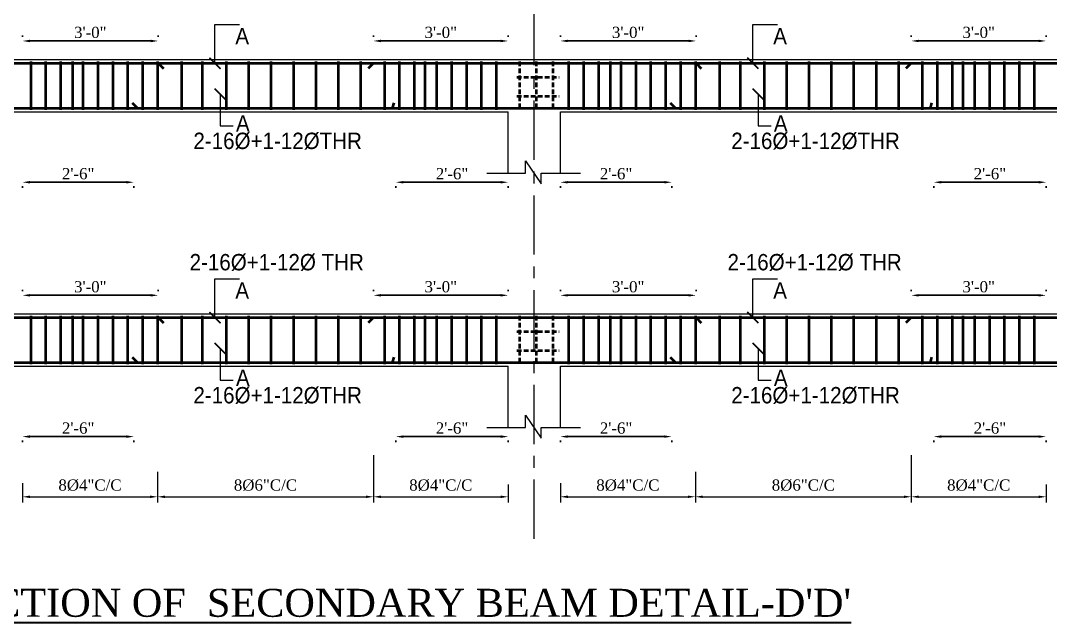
# Model space of a CAD drawing. Extents: x -2338379 to 930990, y -818978 to 106940.
# Drawn here: x 389994 to 390546, y -208390 to -208068 of the extents above; entities that cross this region are included whole.
import ezdxf

# ---------------------------------------------------------------- set-up
doc = ezdxf.new("R2010")
doc.units = 0
doc.header["$MEASUREMENT"] = 0
doc.header["$PDMODE"] = 34
doc.linetypes.add('CENTER', pattern=[50.800000000000004, 31.75, -6.35, 6.35, -6.35])
doc.linetypes.add('DASHED', pattern=[0.75, 0.5, -0.25])
doc.layers.get('0').update_dxf_attribs({"linetype": 'CONTINUOUS', "lineweight": 30})
doc.layers.get('DEFPOINTS').update_dxf_attribs({"linetype": 'CONTINUOUS'})
for name, color, linetype, lineweight in [('BARDIM', 7, 'CONTINUOUS', 15), ('Center', 11, 'CENTER', 15), ('Dimension', 35, 'CONTINUOUS', 9), ('rcc elevation', 253, 'CONTINUOUS', 18), ('rebar', 3, 'CONTINUOUS', 40), ('TEXT', 7, 'CONTINUOUS', 30)]:
    doc.layers.add(name, color=color, linetype=linetype, lineweight=lineweight)
doc.styles.add('ARIAL', font='arial.ttf', dxfattribs={"width": 0.9})
doc.styles.get("Standard").update_dxf_attribs({"font": 'times.ttf', "height": 6})
doc.styles.add('style1', font='arial.ttf')
doc.dimstyles.new('DIM1', dxfattribs={"dimscale": 0, "dimtxt": 7, "dimasz": 3, "dimexe": 3, "dimexo": 15, "dimgap": 2, "dimtad": 1, "dimdec": 0, "dimzin": 0, "dimdsep": 46, "dimlunit": 4, "dimtxsty": 'style1', "dimblk1": 'ARCHTICK', "dimblk2": 'ARCHTICK', "dimsah": 1, "dimcen": 0, "dimclrd": 6, "dimclre": 6, "dimclrt": 256, "dimadec": 0, "dimazin": 0, "dimtfac": 0.3333333333333333, "dimtdec": 0, "dimtofl": 0, "dimtmove": 2, "dimatfit": 3, "dimldrblk": 'ARCHTICK', "dimfxl": 1, "dimtolj": 1, "dimtzin": 0, "dimlwd": 13, "dimlwe": 13, "dimarcsym": 0})
doc.dimstyles.new('Standard$0', dxfattribs={"dimtxt": 6, "dimasz": 4, "dimexe": 3, "dimexo": 6, "dimgap": 3, "dimtad": 1, "dimdec": 1, "dimzin": 0, "dimdsep": 46, "dimlunit": 4, "dimtxsty": 'Standard', "dimcen": 0.09, "dimclrd": 6, "dimclre": 6, "dimclrt": 7, "dimadec": 0, "dimazin": 0, "dimtfac": 1, "dimtdec": 1, "dimtix": 1, "dimtofl": 0, "dimtmove": 1, "dimatfit": 3, "dimfxl": 1, "dimtolj": 1, "dimtzin": 0, "dimlwd": 18, "dimlwe": 18, "dimarcsym": 0})

# ---------------------------------------------------------------- blocks, each defined once
blk = doc.blocks.new('*D1073')
at = {"color": 6, "lineweight": 18, "transparency": 16777216}
for p, q in [((390067.4480888913, -208309.5752572399), (390067.4480888913, -208326.0047389293)), ((389995.0480673235, -208315.7334441991), (389995.0480673235, -208326.0047389293)), ((389999.0480673235, -208323.0047389293), (390063.4480888913, -208323.0047389293))]:
    blk.add_line(p, q, dxfattribs=at)
at = {"color": 6, "lineweight": 30, "transparency": 16777216}
for points in [[(389999.0480673235, -208322.3380722626), (389999.0480673235, -208323.6714055959), (389995.0480673235, -208323.0047389293)], [(390063.4480888913, -208322.3380722626), (390063.4480888913, -208323.6714055959), (390067.4480888913, -208323.0047389293)]]:
    blk.add_solid(points, dxfattribs=at)
at = {"layer": 'DEFPOINTS', "color": 0, "lineweight": 30, "transparency": 16777216}
for p in [(390067.4480888913, -208303.5752572399), (389995.0480673235, -208309.7334441991), (390067.4480888913, -208323.0047389293)]:
    blk.add_point(p, dxfattribs=at)
at = {"color": 7, "transparency": 16777216, "insert": (390031.2480781074, -208316.827377718), "char_height": 6, "attachment_point": 5}
blk.add_mtext('\\A1;8%%c4"C/C', dxfattribs=at)
blk = doc.blocks.new('*D1074')
at = {"color": 6, "lineweight": 18, "transparency": 16777216}
for p, q in [((390183.2597919671, -208300.733173393), (390183.2597919671, -208326.0047389293)), ((390067.4480888913, -208309.5752572399), (390067.4480888913, -208326.0047389293)), ((390071.4480888913, -208323.0047389293), (390179.2597919671, -208323.0047389293))]:
    blk.add_line(p, q, dxfattribs=at)
at = {"color": 6, "lineweight": 30, "transparency": 16777216}
for points in [[(390071.4480888913, -208322.3380722626), (390071.4480888913, -208323.6714055959), (390067.4480888913, -208323.0047389293)], [(390179.2597919671, -208322.3380722626), (390179.2597919671, -208323.6714055959), (390183.2597919671, -208323.0047389293)]]:
    blk.add_solid(points, dxfattribs=at)
at = {"layer": 'DEFPOINTS', "color": 0, "lineweight": 30, "transparency": 16777216}
for p in [(390183.2597919671, -208294.733173393), (390067.4480888913, -208303.5752572399), (390183.2597919671, -208323.0047389293)]:
    blk.add_point(p, dxfattribs=at)
at = {"color": 7, "transparency": 16777216, "insert": (390125.3539404292, -208316.827377718), "char_height": 6, "attachment_point": 5}
blk.add_mtext('\\A1;8%%C6"C/C', dxfattribs=at)
blk = doc.blocks.new('*D1075')
at = {"color": 6, "lineweight": 18, "transparency": 16777216}
for p, q in [((390183.2597919671, -208300.733173393), (390183.2597919671, -208326.0047389293)), ((390255.5510082169, -208316.4001108657), (390255.5510082169, -208326.0047389293)), ((390187.2597919671, -208323.0047389293), (390251.5510082169, -208323.0047389293))]:
    blk.add_line(p, q, dxfattribs=at)
at = {"color": 6, "lineweight": 30, "transparency": 16777216}
for points in [[(390187.2597919671, -208322.3380722626), (390187.2597919671, -208323.6714055959), (390183.2597919671, -208323.0047389293)], [(390251.5510082169, -208322.3380722626), (390251.5510082169, -208323.6714055959), (390255.5510082169, -208323.0047389293)]]:
    blk.add_solid(points, dxfattribs=at)
at = {"layer": 'DEFPOINTS', "color": 0, "lineweight": 30, "transparency": 16777216}
for p in [(390183.2597919671, -208294.733173393), (390255.5510082169, -208310.4001108657), (390255.5510082169, -208323.0047389293)]:
    blk.add_point(p, dxfattribs=at)
at = {"color": 7, "transparency": 16777216, "insert": (390219.405400092, -208316.827377718), "char_height": 6, "attachment_point": 5}
blk.add_mtext('\\A1;8%%C4"C/C', dxfattribs=at)
blk = doc.blocks.new('*D1076')
at = {"layer": 'DEFPOINTS', "color": 0, "lineweight": 30, "transparency": 16777216}
for p in [(389995.0400679677, -208283.9000510824), (390054.7846259484, -208283.9000510824), (390054.7846259484, -208290.7391495171)]:
    blk.add_point(p, dxfattribs=at)
at = {"layer": 'TEXT', "color": 6, "lineweight": -2, "transparency": 16777216}
for p, q in [((389995.0400679677, -208292.9000510824), (389995.0400679677, -208293.7391495171)), ((389999.0400679677, -208290.7391495171), (390050.7846259484, -208290.7391495171)), ((390054.7846259484, -208292.9000510824), (390054.7846259484, -208293.7391495171))]:
    blk.add_line(p, q, dxfattribs=at)
at = {"layer": 'TEXT', "color": 6, "lineweight": 30, "transparency": 16777216}
for points in [[(389999.0400679677, -208290.0724828504), (389999.0400679677, -208291.4058161837), (389995.0400679677, -208290.7391495171)], [(390050.7846259484, -208290.0724828504), (390050.7846259484, -208291.4058161837), (390054.7846259484, -208290.7391495171)]]:
    blk.add_solid(points, dxfattribs=at)
at = {"layer": 'TEXT', "color": 7, "transparency": 16777216, "insert": (390024.9123469581, -208286.1872389187), "char_height": 6, "attachment_point": 5}
blk.add_mtext('\\A1;2\'-6"', dxfattribs=at)
blk = doc.blocks.new('*D1077')
at = {"layer": 'DEFPOINTS', "color": 0, "lineweight": 30, "transparency": 16777216}
for p in [(390195.2885613674, -208283.9000510825), (390255.5510082168, -208283.9000510825), (390195.2885613674, -208290.7391495171)]:
    blk.add_point(p, dxfattribs=at)
at = {"layer": 'TEXT', "color": 6, "lineweight": -2, "transparency": 16777216}
for p, q in [((390195.2885613674, -208292.9000510825), (390195.2885613674, -208293.7391495171)), ((390251.5510082168, -208290.7391495171), (390199.2885613674, -208290.7391495171)), ((390255.5510082168, -208292.9000510825), (390255.5510082168, -208293.7391495171))]:
    blk.add_line(p, q, dxfattribs=at)
at = {"layer": 'TEXT', "color": 6, "lineweight": 30, "transparency": 16777216}
for points in [[(390199.2885613674, -208290.0724828505), (390199.2885613674, -208291.4058161838), (390195.2885613674, -208290.7391495171)], [(390251.5510082168, -208290.0724828505), (390251.5510082168, -208291.4058161838), (390255.5510082168, -208290.7391495171)]]:
    blk.add_solid(points, dxfattribs=at)
at = {"layer": 'TEXT', "color": 7, "transparency": 16777216, "insert": (390225.4197847921, -208286.1872389187), "char_height": 6, "attachment_point": 5}
blk.add_mtext('\\A1;2\'-6"', dxfattribs=at)
blk = doc.blocks.new('*D1078')
at = {"color": 6, "lineweight": 18, "transparency": 16777216}
for p, q in [((390355.9302597418, -208309.5752572399), (390355.9302597418, -208326.0047389292)), ((390283.530238174, -208315.7334441991), (390283.530238174, -208326.0047389292)), ((390287.530238174, -208323.0047389292), (390351.9302597418, -208323.0047389292))]:
    blk.add_line(p, q, dxfattribs=at)
at = {"color": 6, "lineweight": 30, "transparency": 16777216}
for points in [[(390287.530238174, -208322.3380722626), (390287.530238174, -208323.6714055959), (390283.530238174, -208323.0047389292)], [(390351.9302597418, -208322.3380722626), (390351.9302597418, -208323.6714055959), (390355.9302597418, -208323.0047389292)]]:
    blk.add_solid(points, dxfattribs=at)
at = {"layer": 'DEFPOINTS', "color": 0, "lineweight": 30, "transparency": 16777216}
for p in [(390355.9302597418, -208303.5752572399), (390283.530238174, -208309.7334441991), (390355.9302597418, -208323.0047389292)]:
    blk.add_point(p, dxfattribs=at)
at = {"color": 7, "transparency": 16777216, "insert": (390319.7302489579, -208316.827377718), "char_height": 6, "attachment_point": 5}
blk.add_mtext('\\A1;8%%c4"C/C', dxfattribs=at)
blk = doc.blocks.new('*D1079')
at = {"color": 6, "lineweight": 18, "transparency": 16777216}
for p, q in [((390471.7419628176, -208300.733173393), (390471.7419628176, -208326.0047389292)), ((390355.9302597418, -208309.5752572399), (390355.9302597418, -208326.0047389292)), ((390359.9302597418, -208323.0047389292), (390467.7419628176, -208323.0047389292))]:
    blk.add_line(p, q, dxfattribs=at)
at = {"color": 6, "lineweight": 30, "transparency": 16777216}
for points in [[(390359.9302597418, -208322.3380722626), (390359.9302597418, -208323.6714055959), (390355.9302597418, -208323.0047389292)], [(390467.7419628176, -208322.3380722626), (390467.7419628176, -208323.6714055959), (390471.7419628176, -208323.0047389292)]]:
    blk.add_solid(points, dxfattribs=at)
at = {"layer": 'DEFPOINTS', "color": 0, "lineweight": 30, "transparency": 16777216}
for p in [(390471.7419628176, -208294.733173393), (390355.9302597418, -208303.5752572399), (390471.7419628176, -208323.0047389292)]:
    blk.add_point(p, dxfattribs=at)
at = {"color": 7, "transparency": 16777216, "insert": (390413.8361112797, -208316.827377718), "char_height": 6, "attachment_point": 5}
blk.add_mtext('\\A1;8%%C6"C/C', dxfattribs=at)
blk = doc.blocks.new('*D1080')
at = {"color": 6, "lineweight": 18, "transparency": 16777216}
for p, q in [((390471.7419628176, -208300.733173393), (390471.7419628176, -208326.0047389292)), ((390544.0331790674, -208316.4001108657), (390544.0331790674, -208326.0047389292)), ((390475.7419628176, -208323.0047389292), (390540.0331790674, -208323.0047389292))]:
    blk.add_line(p, q, dxfattribs=at)
at = {"color": 6, "lineweight": 30, "transparency": 16777216}
for points in [[(390475.7419628176, -208322.3380722626), (390475.7419628176, -208323.6714055959), (390471.7419628176, -208323.0047389292)], [(390540.0331790674, -208322.3380722626), (390540.0331790674, -208323.6714055959), (390544.0331790674, -208323.0047389292)]]:
    blk.add_solid(points, dxfattribs=at)
at = {"layer": 'DEFPOINTS', "color": 0, "lineweight": 30, "transparency": 16777216}
for p in [(390471.7419628176, -208294.733173393), (390544.0331790674, -208310.4001108657), (390544.0331790674, -208323.0047389292)]:
    blk.add_point(p, dxfattribs=at)
at = {"color": 7, "transparency": 16777216, "insert": (390507.8875709425, -208316.827377718), "char_height": 6, "attachment_point": 5}
blk.add_mtext('\\A1;8%%C4"C/C', dxfattribs=at)
blk = doc.blocks.new('*D1081')
at = {"layer": 'DEFPOINTS', "color": 0, "lineweight": 30, "transparency": 16777216}
for p in [(390283.5222388182, -208283.9000510824), (390343.2667967989, -208283.9000510824), (390343.2667967989, -208290.7391495171)]:
    blk.add_point(p, dxfattribs=at)
at = {"layer": 'TEXT', "color": 6, "lineweight": -2, "transparency": 16777216}
for p, q in [((390283.5222388182, -208292.9000510824), (390283.5222388182, -208293.7391495171)), ((390287.5222388182, -208290.7391495171), (390339.2667967989, -208290.7391495171)), ((390343.2667967989, -208292.9000510824), (390343.2667967989, -208293.7391495171))]:
    blk.add_line(p, q, dxfattribs=at)
at = {"layer": 'TEXT', "color": 6, "lineweight": 30, "transparency": 16777216}
for points in [[(390287.5222388182, -208290.0724828504), (390287.5222388182, -208291.4058161837), (390283.5222388182, -208290.7391495171)], [(390339.2667967989, -208290.0724828504), (390339.2667967989, -208291.4058161837), (390343.2667967989, -208290.7391495171)]]:
    blk.add_solid(points, dxfattribs=at)
at = {"layer": 'TEXT', "color": 7, "transparency": 16777216, "insert": (390313.3945178086, -208286.1872389186), "char_height": 6, "attachment_point": 5}
blk.add_mtext('\\A1;2\'-6"', dxfattribs=at)
blk = doc.blocks.new('*D1082')
at = {"layer": 'DEFPOINTS', "color": 0, "lineweight": 30, "transparency": 16777216}
for p in [(390483.7707322179, -208283.9000510825), (390544.0331790673, -208283.9000510824), (390483.7707322179, -208290.7391495171)]:
    blk.add_point(p, dxfattribs=at)
at = {"layer": 'TEXT', "color": 6, "lineweight": -2, "transparency": 16777216}
for p, q in [((390483.7707322179, -208292.9000510825), (390483.7707322179, -208293.7391495171)), ((390540.0331790673, -208290.7391495171), (390487.7707322179, -208290.7391495171)), ((390544.0331790673, -208292.9000510824), (390544.0331790673, -208293.7391495171))]:
    blk.add_line(p, q, dxfattribs=at)
at = {"layer": 'TEXT', "color": 6, "lineweight": 30, "transparency": 16777216}
for points in [[(390487.7707322179, -208290.0724828505), (390487.7707322179, -208291.4058161838), (390483.7707322179, -208290.7391495171)], [(390540.0331790673, -208290.0724828504), (390540.0331790673, -208291.4058161837), (390544.0331790673, -208290.7391495171)]]:
    blk.add_solid(points, dxfattribs=at)
at = {"layer": 'TEXT', "color": 7, "transparency": 16777216, "insert": (390513.9019556426, -208286.1872389187), "char_height": 6, "attachment_point": 5}
blk.add_mtext('\\A1;2\'-6"', dxfattribs=at)
blk = doc.blocks.new('*D1102')
at = {"layer": 'DEFPOINTS', "color": 0, "lineweight": 30, "transparency": 16777216}
for p in [(390067.7846259482, -208214.9851731588), (389995.0400679678, -208221.8242715935), (390067.7846259482, -208221.8242715935)]:
    blk.add_point(p, dxfattribs=at)
at = {"layer": 'TEXT', "color": 6, "lineweight": -2, "transparency": 16777216}
for p, q in [((389995.0400679678, -208212.8242715935), (389995.0400679678, -208211.9851731588)), ((389999.0400679678, -208214.9851731588), (390063.7846259482, -208214.9851731588)), ((390067.7846259482, -208212.8242715935), (390067.7846259482, -208211.9851731588))]:
    blk.add_line(p, q, dxfattribs=at)
at = {"layer": 'TEXT', "color": 6, "lineweight": 30, "transparency": 16777216}
for points in [[(389999.0400679678, -208214.3185064922), (389999.0400679678, -208215.6518398255), (389995.0400679678, -208214.9851731588)], [(390063.7846259482, -208214.3185064922), (390063.7846259482, -208215.6518398255), (390067.7846259482, -208214.9851731588)]]:
    blk.add_solid(points, dxfattribs=at)
at = {"layer": 'TEXT', "color": 7, "transparency": 16777216, "insert": (390031.412346958, -208210.4332625604), "char_height": 6, "attachment_point": 5}
blk.add_mtext('\\A1;3\'-0"', dxfattribs=at)
blk = doc.blocks.new('*D1103')
at = {"layer": 'DEFPOINTS', "color": 0, "lineweight": 30, "transparency": 16777216}
for p in [(390255.5222388185, -208214.9851731588), (390183.2597919691, -208221.8242715935), (390255.5222388185, -208221.8242715935)]:
    blk.add_point(p, dxfattribs=at)
at = {"layer": 'TEXT', "color": 6, "lineweight": -2, "transparency": 16777216}
for p, q in [((390183.2597919691, -208212.8242715935), (390183.2597919691, -208211.9851731588)), ((390187.2597919691, -208214.9851731588), (390251.5222388185, -208214.9851731588)), ((390255.5222388185, -208212.8242715935), (390255.5222388185, -208211.9851731588))]:
    blk.add_line(p, q, dxfattribs=at)
at = {"layer": 'TEXT', "color": 6, "lineweight": 30, "transparency": 16777216}
for points in [[(390187.2597919691, -208214.3185064922), (390187.2597919691, -208215.6518398255), (390183.2597919691, -208214.9851731588)], [(390251.5222388185, -208214.3185064922), (390251.5222388185, -208215.6518398255), (390255.5222388185, -208214.9851731588)]]:
    blk.add_solid(points, dxfattribs=at)
at = {"layer": 'TEXT', "color": 7, "transparency": 16777216, "insert": (390219.3910153938, -208210.4332625604), "char_height": 6, "attachment_point": 5}
blk.add_mtext('\\A1;3\'-0"', dxfattribs=at)
blk = doc.blocks.new('*D1104')
at = {"layer": 'DEFPOINTS', "color": 0, "lineweight": 30, "transparency": 16777216}
for p in [(390356.2667967987, -208214.9851731588), (390283.5222388183, -208221.8242715935), (390356.2667967987, -208221.8242715934)]:
    blk.add_point(p, dxfattribs=at)
at = {"layer": 'TEXT', "color": 6, "lineweight": -2, "transparency": 16777216}
for p, q in [((390283.5222388183, -208212.8242715935), (390283.5222388183, -208211.9851731588)), ((390287.5222388183, -208214.9851731588), (390352.2667967987, -208214.9851731588)), ((390356.2667967987, -208212.8242715934), (390356.2667967987, -208211.9851731588))]:
    blk.add_line(p, q, dxfattribs=at)
at = {"layer": 'TEXT', "color": 6, "lineweight": 30, "transparency": 16777216}
for points in [[(390287.5222388183, -208214.3185064921), (390287.5222388183, -208215.6518398254), (390283.5222388183, -208214.9851731588)], [(390352.2667967987, -208214.3185064921), (390352.2667967987, -208215.6518398254), (390356.2667967987, -208214.9851731588)]]:
    blk.add_solid(points, dxfattribs=at)
at = {"layer": 'TEXT', "color": 7, "transparency": 16777216, "insert": (390319.8945178085, -208210.4332625604), "char_height": 6, "attachment_point": 5}
blk.add_mtext('\\A1;3\'-0"', dxfattribs=at)
blk = doc.blocks.new('*D1105')
at = {"layer": 'DEFPOINTS', "color": 0, "lineweight": 30, "transparency": 16777216}
for p in [(390544.004409669, -208214.9851731588), (390471.7419628197, -208221.8242715935), (390544.004409669, -208221.8242715935)]:
    blk.add_point(p, dxfattribs=at)
at = {"layer": 'TEXT', "color": 6, "lineweight": -2, "transparency": 16777216}
for p, q in [((390471.7419628197, -208212.8242715935), (390471.7419628197, -208211.9851731588)), ((390475.7419628197, -208214.9851731588), (390540.004409669, -208214.9851731588)), ((390544.004409669, -208212.8242715935), (390544.004409669, -208211.9851731588))]:
    blk.add_line(p, q, dxfattribs=at)
at = {"layer": 'TEXT', "color": 6, "lineweight": 30, "transparency": 16777216}
for points in [[(390475.7419628197, -208214.3185064922), (390475.7419628197, -208215.6518398255), (390471.7419628197, -208214.9851731588)], [(390540.004409669, -208214.3185064922), (390540.004409669, -208215.6518398255), (390544.004409669, -208214.9851731588)]]:
    blk.add_solid(points, dxfattribs=at)
at = {"layer": 'TEXT', "color": 7, "transparency": 16777216, "insert": (390507.8731862443, -208210.4332625604), "char_height": 6, "attachment_point": 5}
blk.add_mtext('\\A1;3\'-0"', dxfattribs=at)
blk = doc.blocks.new('*D1115')
at = {"layer": 'DEFPOINTS', "color": 0, "lineweight": 30, "transparency": 16777216}
for p in [(389995.0400679677, -208147.5325910383), (390054.7846259484, -208147.5325910383), (390054.7846259484, -208154.371689473)]:
    blk.add_point(p, dxfattribs=at)
at = {"layer": 'TEXT', "color": 6, "lineweight": -2, "transparency": 16777216}
for p, q in [((389999.0400679677, -208154.371689473), (390050.7846259484, -208154.371689473)), ((389995.0400679677, -208156.5325910383), (389995.0400679677, -208157.371689473)), ((390054.7846259484, -208156.5325910383), (390054.7846259484, -208157.371689473))]:
    blk.add_line(p, q, dxfattribs=at)
at = {"layer": 'TEXT', "color": 6, "lineweight": 30, "transparency": 16777216}
for points in [[(389999.0400679677, -208153.7050228063), (389999.0400679677, -208155.0383561396), (389995.0400679677, -208154.371689473)], [(390050.7846259484, -208153.7050228063), (390050.7846259484, -208155.0383561396), (390054.7846259484, -208154.371689473)]]:
    blk.add_solid(points, dxfattribs=at)
at = {"layer": 'TEXT', "color": 7, "transparency": 16777216, "insert": (390024.9123469581, -208149.8197788746), "char_height": 6, "attachment_point": 5}
blk.add_mtext('\\A1;2\'-6"', dxfattribs=at)
blk = doc.blocks.new('*D1116')
at = {"layer": 'DEFPOINTS', "color": 0, "lineweight": 30, "transparency": 16777216}
for p in [(390195.2885613674, -208147.5325910384), (390255.5510082168, -208147.5325910384), (390195.2885613674, -208154.371689473)]:
    blk.add_point(p, dxfattribs=at)
at = {"layer": 'TEXT', "color": 6, "lineweight": -2, "transparency": 16777216}
for p, q in [((390251.5510082168, -208154.371689473), (390199.2885613674, -208154.371689473)), ((390195.2885613674, -208156.5325910384), (390195.2885613674, -208157.371689473)), ((390255.5510082168, -208156.5325910384), (390255.5510082168, -208157.371689473))]:
    blk.add_line(p, q, dxfattribs=at)
at = {"layer": 'TEXT', "color": 6, "lineweight": 30, "transparency": 16777216}
for points in [[(390199.2885613674, -208153.7050228064), (390199.2885613674, -208155.0383561397), (390195.2885613674, -208154.371689473)], [(390251.5510082168, -208153.7050228064), (390251.5510082168, -208155.0383561397), (390255.5510082168, -208154.371689473)]]:
    blk.add_solid(points, dxfattribs=at)
at = {"layer": 'TEXT', "color": 7, "transparency": 16777216, "insert": (390225.4197847921, -208149.8197788746), "char_height": 6, "attachment_point": 5}
blk.add_mtext('\\A1;2\'-6"', dxfattribs=at)
blk = doc.blocks.new('*D1117')
at = {"layer": 'DEFPOINTS', "color": 0, "lineweight": 30, "transparency": 16777216}
for p in [(390283.5222388182, -208147.5325910383), (390343.2667967989, -208147.5325910383), (390343.2667967989, -208154.371689473)]:
    blk.add_point(p, dxfattribs=at)
at = {"layer": 'TEXT', "color": 6, "lineweight": -2, "transparency": 16777216}
for p, q in [((390287.5222388182, -208154.371689473), (390339.2667967989, -208154.371689473)), ((390283.5222388182, -208156.5325910383), (390283.5222388182, -208157.371689473)), ((390343.2667967989, -208156.5325910383), (390343.2667967989, -208157.371689473))]:
    blk.add_line(p, q, dxfattribs=at)
at = {"layer": 'TEXT', "color": 6, "lineweight": 30, "transparency": 16777216}
for points in [[(390287.5222388182, -208153.7050228063), (390287.5222388182, -208155.0383561396), (390283.5222388182, -208154.371689473)], [(390339.2667967989, -208153.7050228063), (390339.2667967989, -208155.0383561396), (390343.2667967989, -208154.371689473)]]:
    blk.add_solid(points, dxfattribs=at)
at = {"layer": 'TEXT', "color": 7, "transparency": 16777216, "insert": (390313.3945178086, -208149.8197788745), "char_height": 6, "attachment_point": 5}
blk.add_mtext('\\A1;2\'-6"', dxfattribs=at)
blk = doc.blocks.new('*D1118')
at = {"layer": 'DEFPOINTS', "color": 0, "lineweight": 30, "transparency": 16777216}
for p in [(390483.7707322179, -208147.5325910384), (390544.0331790673, -208147.5325910383), (390483.7707322179, -208154.371689473)]:
    blk.add_point(p, dxfattribs=at)
at = {"layer": 'TEXT', "color": 6, "lineweight": -2, "transparency": 16777216}
for p, q in [((390540.0331790673, -208154.371689473), (390487.7707322179, -208154.371689473)), ((390483.7707322179, -208156.5325910384), (390483.7707322179, -208157.371689473)), ((390544.0331790673, -208156.5325910383), (390544.0331790673, -208157.371689473))]:
    blk.add_line(p, q, dxfattribs=at)
at = {"layer": 'TEXT', "color": 6, "lineweight": 30, "transparency": 16777216}
for points in [[(390487.7707322179, -208153.7050228064), (390487.7707322179, -208155.0383561397), (390483.7707322179, -208154.371689473)], [(390540.0331790673, -208153.7050228063), (390540.0331790673, -208155.0383561396), (390544.0331790673, -208154.371689473)]]:
    blk.add_solid(points, dxfattribs=at)
at = {"layer": 'TEXT', "color": 7, "transparency": 16777216, "insert": (390513.9019556426, -208149.8197788746), "char_height": 6, "attachment_point": 5}
blk.add_mtext('\\A1;2\'-6"', dxfattribs=at)
blk = doc.blocks.new('*D1127')
at = {"layer": 'DEFPOINTS', "color": 0, "lineweight": 30, "transparency": 16777216}
for p in [(390067.7846259482, -208078.6177131147), (389995.0400679678, -208085.4568115494), (390067.7846259482, -208085.4568115494)]:
    blk.add_point(p, dxfattribs=at)
at = {"layer": 'TEXT', "color": 6, "lineweight": -2, "transparency": 16777216}
for p, q in [((389995.0400679678, -208076.4568115494), (389995.0400679678, -208075.6177131147)), ((390067.7846259482, -208076.4568115494), (390067.7846259482, -208075.6177131147)), ((389999.0400679678, -208078.6177131147), (390063.7846259482, -208078.6177131147))]:
    blk.add_line(p, q, dxfattribs=at)
at = {"layer": 'TEXT', "color": 6, "lineweight": 30, "transparency": 16777216}
for points in [[(389999.0400679678, -208077.9510464481), (389999.0400679678, -208079.2843797814), (389995.0400679678, -208078.6177131147)], [(390063.7846259482, -208077.9510464481), (390063.7846259482, -208079.2843797814), (390067.7846259482, -208078.6177131147)]]:
    blk.add_solid(points, dxfattribs=at)
at = {"layer": 'TEXT', "color": 7, "transparency": 16777216, "insert": (390031.412346958, -208074.0658025163), "char_height": 6, "attachment_point": 5}
blk.add_mtext('\\A1;3\'-0"', dxfattribs=at)
blk = doc.blocks.new('*D1128')
at = {"layer": 'DEFPOINTS', "color": 0, "lineweight": 30, "transparency": 16777216}
for p in [(390255.5222388185, -208078.6177131147), (390183.2597919691, -208085.4568115494), (390255.5222388185, -208085.4568115494)]:
    blk.add_point(p, dxfattribs=at)
at = {"layer": 'TEXT', "color": 6, "lineweight": -2, "transparency": 16777216}
for p, q in [((390183.2597919691, -208076.4568115494), (390183.2597919691, -208075.6177131147)), ((390255.5222388185, -208076.4568115494), (390255.5222388185, -208075.6177131147)), ((390187.2597919691, -208078.6177131147), (390251.5222388185, -208078.6177131147))]:
    blk.add_line(p, q, dxfattribs=at)
at = {"layer": 'TEXT', "color": 6, "lineweight": 30, "transparency": 16777216}
for points in [[(390187.2597919691, -208077.9510464481), (390187.2597919691, -208079.2843797814), (390183.2597919691, -208078.6177131147)], [(390251.5222388185, -208077.9510464481), (390251.5222388185, -208079.2843797814), (390255.5222388185, -208078.6177131147)]]:
    blk.add_solid(points, dxfattribs=at)
at = {"layer": 'TEXT', "color": 7, "transparency": 16777216, "insert": (390219.3910153938, -208074.0658025163), "char_height": 6, "attachment_point": 5}
blk.add_mtext('\\A1;3\'-0"', dxfattribs=at)
blk = doc.blocks.new('*D1129')
at = {"layer": 'DEFPOINTS', "color": 0, "lineweight": 30, "transparency": 16777216}
for p in [(390356.2667967987, -208078.6177131147), (390283.5222388183, -208085.4568115494), (390356.2667967987, -208085.4568115493)]:
    blk.add_point(p, dxfattribs=at)
at = {"layer": 'TEXT', "color": 6, "lineweight": -2, "transparency": 16777216}
for p, q in [((390283.5222388183, -208076.4568115494), (390283.5222388183, -208075.6177131147)), ((390356.2667967987, -208076.4568115493), (390356.2667967987, -208075.6177131147)), ((390287.5222388183, -208078.6177131147), (390352.2667967987, -208078.6177131147))]:
    blk.add_line(p, q, dxfattribs=at)
at = {"layer": 'TEXT', "color": 6, "lineweight": 30, "transparency": 16777216}
for points in [[(390287.5222388183, -208077.951046448), (390287.5222388183, -208079.2843797813), (390283.5222388183, -208078.6177131147)], [(390352.2667967987, -208077.951046448), (390352.2667967987, -208079.2843797813), (390356.2667967987, -208078.6177131147)]]:
    blk.add_solid(points, dxfattribs=at)
at = {"layer": 'TEXT', "color": 7, "transparency": 16777216, "insert": (390319.8945178085, -208074.0658025163), "char_height": 6, "attachment_point": 5}
blk.add_mtext('\\A1;3\'-0"', dxfattribs=at)
blk = doc.blocks.new('*D1130')
at = {"layer": 'DEFPOINTS', "color": 0, "lineweight": 30, "transparency": 16777216}
for p in [(390544.004409669, -208078.6177131147), (390471.7419628197, -208085.4568115494), (390544.004409669, -208085.4568115494)]:
    blk.add_point(p, dxfattribs=at)
at = {"layer": 'TEXT', "color": 6, "lineweight": -2, "transparency": 16777216}
for p, q in [((390471.7419628197, -208076.4568115494), (390471.7419628197, -208075.6177131147)), ((390544.004409669, -208076.4568115494), (390544.004409669, -208075.6177131147)), ((390475.7419628197, -208078.6177131147), (390540.004409669, -208078.6177131147))]:
    blk.add_line(p, q, dxfattribs=at)
at = {"layer": 'TEXT', "color": 6, "lineweight": 30, "transparency": 16777216}
for points in [[(390475.7419628197, -208077.9510464481), (390475.7419628197, -208079.2843797814), (390471.7419628197, -208078.6177131147)], [(390540.004409669, -208077.9510464481), (390540.004409669, -208079.2843797814), (390544.004409669, -208078.6177131147)]]:
    blk.add_solid(points, dxfattribs=at)
at = {"layer": 'TEXT', "color": 7, "transparency": 16777216, "insert": (390507.8731862443, -208074.0658025163), "char_height": 6, "attachment_point": 5}
blk.add_mtext('\\A1;3\'-0"', dxfattribs=at)

msp = doc.modelspace()

# ---------------------------------------------------------------- linework, layer by layer
at = {"layer": 'Center'}
msp.add_line((390269.5222388185, -208345.5402928784), (390269.5222388185, -207453.8359959887), dxfattribs=at)
at = {"layer": 'Dimension'}
for points in [[(390244.1148647158, -208149.4442415782), (390264.9017506763, -208149.4442415782), (390264.9017506763, -208142.8862619755), (390273.2894399182, -208155.2735594145), (390273.2894399185, -208149.4442415782), (390294.2586686672, -208149.4442415782)], [(390244.1148647158, -208285.8117016223), (390264.9017506763, -208285.8117016223), (390264.9017506763, -208279.2537220196), (390273.2894399182, -208291.6410194586), (390273.2894399185, -208285.8117016223), (390294.2586686672, -208285.8117016223)]]:
    msp.add_lwpolyline(points, dxfattribs=at)
at = {"layer": 'rcc elevation', "ltscale": 20}
for p, q in [((389965.6932417208, -208088.566474163), (390283.5222388182, -208088.566474163)), ((390283.5222388182, -208088.566474163), (390544.0044096688, -208088.566474163)), ((390544.0044096688, -208088.566474163), (391170.4229802712, -208088.566474163)), ((389965.6932417208, -208116.566474161), (390255.5222388182, -208116.5664741631)), ((390255.5222388185, -208149.4442415782), (390255.5222388182, -208116.5664741611)), ((390283.5222388185, -208149.4442415782), (390283.5222388182, -208116.5664741611)), ((390283.5222388182, -208149.4442415803), (390283.522238818, -208116.5664741631)), ((390283.5222388182, -208116.5664741631), (390544.0044096687, -208116.5664741631)), ((390283.5222388185, -208149.4442415802), (390283.5222388182, -208116.5664741631)), ((390283.5222388182, -208149.4442415782), (390283.522238818, -208116.566474161)), ((390544.0044096687, -208116.5664741631), (391170.422980271, -208116.5664741631)), ((389965.6932417208, -208224.9339342071), (390283.5222388182, -208224.9339342071)), ((390283.5222388182, -208224.9339342071), (390544.0044096688, -208224.9339342071)), ((390544.0044096688, -208224.9339342071), (390854.9735969733, -208224.9339342071)), ((389965.6932417208, -208252.9339342051), (390255.5222388182, -208252.9339342072)), ((390255.5222388185, -208285.8117016223), (390255.5222388182, -208252.9339342052)), ((390283.5222388185, -208285.8117016223), (390283.5222388182, -208252.9339342052)), ((390283.5222388182, -208285.8117016244), (390283.522238818, -208252.9339342072)), ((390283.5222388182, -208252.9339342072), (390544.0044096687, -208252.9339342072)), ((390283.5222388185, -208285.8117016243), (390283.5222388182, -208252.9339342072)), ((390283.5222388182, -208285.8117016223), (390283.522238818, -208252.9339342051)), ((390544.0044096687, -208252.9339342072), (390854.9735969732, -208252.9339342072))]:
    msp.add_line(p, q, dxfattribs=at)
at = {"layer": 'rebar', "ltscale": 20}
for p, q in [((389108.2654052139, -208090.566474163), (391168.6898280933, -208090.5664741629)), ((390067.7846259482, -208090.566474161), (390070.6346532048, -208093.4165014175)), ((390183.2597919691, -208090.566474161), (390180.4097647124, -208093.4165014176)), ((390356.2667967987, -208090.566474161), (390359.1168240553, -208093.4165014175)), ((390471.7419628196, -208090.566474161), (390468.8919355629, -208093.4165014175)), ((389105.6355171604, -208114.566474163), (391168.6898280933, -208114.5664741631)), ((390053.9345986918, -208111.7164469044), (390056.7846259482, -208114.566474161)), ((390194.1385886242, -208111.7164469046), (390193.2885613678, -208114.5664741612)), ((390342.4167695423, -208111.7164469044), (390345.2667967987, -208114.5664741609)), ((390482.6207594747, -208111.7164469046), (390481.7707322183, -208114.5664741611)), ((389108.2654052139, -208226.9339342071), (390850.6105567417, -208226.9339342071)), ((390067.7846259482, -208226.9339342051), (390070.6346532048, -208229.7839614616)), ((390183.2597919691, -208226.9339342051), (390180.4097647124, -208229.7839614617)), ((390356.2667967987, -208226.9339342051), (390359.1168240553, -208229.7839614616)), ((390471.7419628196, -208226.9339342051), (390468.8919355629, -208229.7839614616)), ((390053.9345986918, -208248.0839069485), (390056.7846259482, -208250.9339342051)), ((390194.1385886242, -208248.0839069487), (390193.2885613678, -208250.9339342053)), ((390342.4167695423, -208248.0839069485), (390345.2667967987, -208250.933934205)), ((390482.6207594747, -208248.0839069487), (390481.7707322183, -208250.9339342052)), ((389105.6355171604, -208250.9339342071), (390853.2404447955, -208250.9339342072))]:
    msp.add_line(p, q, dxfattribs=at)
at = {"layer": 'rebar', "ltscale": 5}
for p, q in [((389999.4480888913, -208089.566474161), (389999.4480888913, -208115.566474161)), ((390007.4480888913, -208089.566474161), (390007.4480888913, -208115.566474161)), ((390015.4480888913, -208089.566474161), (390015.4480888913, -208115.566474161)), ((390021.7817566234, -208089.566474161), (390021.7817566234, -208115.566474161)), ((390027.4480888913, -208089.566474161), (390027.4480888913, -208115.566474161)), ((390035.4480888913, -208089.566474161), (390035.4480888913, -208115.566474161)), ((390043.4480888913, -208089.566474161), (390043.4480888913, -208115.566474161)), ((390051.4480888913, -208089.566474161), (390051.4480888913, -208115.566474161)), ((390059.4480888913, -208089.566474161), (390059.4480888913, -208115.566474161)), ((390067.4480888913, -208089.566474161), (390067.4480888913, -208115.566474161)), ((390080.3270198633, -208089.566474161), (390080.3270198633, -208115.566474161)), ((390091.4480888913, -208089.566474161), (390091.4480888913, -208115.566474161)), ((390104.3270198633, -208089.566474161), (390104.3270198633, -208115.566474161)), ((390116.3270198633, -208089.566474161), (390116.3270198633, -208115.566474161)), ((390128.3270198633, -208089.566474161), (390128.3270198633, -208115.566474161)), ((390140.3270198633, -208089.566474161), (390140.3270198633, -208115.566474161)), ((390152.3270198633, -208089.566474161), (390152.3270198633, -208115.566474161)), ((390164.3270198633, -208089.566474161), (390164.3270198633, -208115.566474161)), ((390176.3270198633, -208089.566474161), (390176.3270198633, -208115.566474161)), ((390189.1142178946, -208089.566474161), (390189.1142178946, -208115.566474161)), ((390197.1142178946, -208089.566474161), (390197.1142178946, -208115.566474161)), ((390205.1142178946, -208089.566474161), (390205.1142178946, -208115.566474161)), ((390210.836612493, -208089.566474161), (390210.836612493, -208115.566474161)), ((390217.1142178946, -208089.566474161), (390217.1142178946, -208115.566474161)), ((390225.1142178946, -208089.566474161), (390225.1142178946, -208115.566474161)), ((390233.1142178946, -208089.566474161), (390233.1142178946, -208115.566474161)), ((390241.1142178946, -208089.566474161), (390241.1142178946, -208115.566474161)), ((390249.1142178946, -208089.566474161), (390249.1142178946, -208115.566474161)), ((390287.9302597418, -208089.566474161), (390287.9302597418, -208115.566474161)), ((390295.9302597418, -208089.566474161), (390295.9302597418, -208115.566474161)), ((390303.9302597418, -208089.566474161), (390303.9302597418, -208115.566474161)), ((390310.2639274739, -208089.566474161), (390310.2639274739, -208115.566474161)), ((390315.9302597418, -208089.566474161), (390315.9302597418, -208115.566474161)), ((390323.9302597418, -208089.566474161), (390323.9302597418, -208115.566474161)), ((390331.9302597418, -208089.566474161), (390331.9302597418, -208115.566474161)), ((390339.9302597418, -208089.566474161), (390339.9302597418, -208115.566474161)), ((390347.9302597418, -208089.566474161), (390347.9302597418, -208115.566474161)), ((390355.9302597418, -208089.566474161), (390355.9302597418, -208115.566474161)), ((390368.8091907138, -208089.566474161), (390368.8091907138, -208115.566474161)), ((390379.9302597418, -208089.566474161), (390379.9302597418, -208115.566474161)), ((390392.8091907138, -208089.566474161), (390392.8091907138, -208115.566474161)), ((390404.8091907138, -208089.566474161), (390404.8091907138, -208115.566474161)), ((390416.8091907138, -208089.566474161), (390416.8091907138, -208115.566474161)), ((390428.8091907138, -208089.566474161), (390428.8091907138, -208115.566474161)), ((390440.8091907138, -208089.566474161), (390440.8091907138, -208115.566474161)), ((390452.8091907138, -208089.566474161), (390452.8091907138, -208115.566474161)), ((390464.8091907138, -208089.566474161), (390464.8091907138, -208115.566474161)), ((390477.5963887451, -208089.566474161), (390477.5963887451, -208115.566474161)), ((390485.5963887451, -208089.566474161), (390485.5963887451, -208115.566474161)), ((390493.5963887451, -208089.566474161), (390493.5963887451, -208115.566474161)), ((390499.3187833435, -208089.566474161), (390499.3187833435, -208115.566474161)), ((390505.5963887451, -208089.566474161), (390505.5963887451, -208115.566474161)), ((390513.5963887451, -208089.566474161), (390513.5963887451, -208115.566474161)), ((390521.5963887451, -208089.566474161), (390521.5963887451, -208115.566474161)), ((390529.5963887451, -208089.566474161), (390529.5963887451, -208115.566474161)), ((390537.5963887451, -208089.566474161), (390537.5963887451, -208115.566474161)), ((389999.4480888913, -208225.9339342051), (389999.4480888913, -208251.9339342051)), ((390007.4480888913, -208225.9339342051), (390007.4480888913, -208251.9339342051)), ((390015.4480888913, -208225.9339342051), (390015.4480888913, -208251.9339342051)), ((390021.7817566234, -208225.9339342051), (390021.7817566234, -208251.9339342051)), ((390027.4480888913, -208225.9339342051), (390027.4480888913, -208251.9339342051)), ((390035.4480888913, -208225.9339342051), (390035.4480888913, -208251.9339342051)), ((390043.4480888913, -208225.9339342051), (390043.4480888913, -208251.9339342051)), ((390051.4480888913, -208225.9339342051), (390051.4480888913, -208251.9339342051)), ((390059.4480888913, -208225.9339342051), (390059.4480888913, -208251.9339342051)), ((390067.4480888913, -208225.9339342051), (390067.4480888913, -208251.9339342051)), ((390080.3270198633, -208225.9339342051), (390080.3270198633, -208251.9339342051)), ((390091.4480888913, -208225.9339342051), (390091.4480888913, -208251.9339342051)), ((390104.3270198633, -208225.9339342051), (390104.3270198633, -208251.9339342051)), ((390116.3270198633, -208225.9339342051), (390116.3270198633, -208251.9339342051)), ((390128.3270198633, -208225.9339342051), (390128.3270198633, -208251.9339342051)), ((390140.3270198633, -208225.9339342051), (390140.3270198633, -208251.9339342051)), ((390152.3270198633, -208225.9339342051), (390152.3270198633, -208251.9339342051)), ((390164.3270198633, -208225.9339342051), (390164.3270198633, -208251.9339342051)), ((390176.3270198633, -208225.9339342051), (390176.3270198633, -208251.9339342051)), ((390189.1142178946, -208225.9339342051), (390189.1142178946, -208251.9339342051)), ((390197.1142178946, -208225.9339342051), (390197.1142178946, -208251.9339342051)), ((390205.1142178946, -208225.9339342051), (390205.1142178946, -208251.9339342051)), ((390210.836612493, -208225.9339342051), (390210.836612493, -208251.9339342051)), ((390217.1142178946, -208225.9339342051), (390217.1142178946, -208251.9339342051)), ((390225.1142178946, -208225.9339342051), (390225.1142178946, -208251.9339342051)), ((390233.1142178946, -208225.9339342051), (390233.1142178946, -208251.9339342051)), ((390241.1142178946, -208225.9339342051), (390241.1142178946, -208251.9339342051)), ((390249.1142178946, -208225.9339342051), (390249.1142178946, -208251.9339342051)), ((390287.9302597418, -208225.9339342051), (390287.9302597418, -208251.9339342051)), ((390295.9302597418, -208225.9339342051), (390295.9302597418, -208251.9339342051)), ((390303.9302597418, -208225.9339342051), (390303.9302597418, -208251.9339342051)), ((390310.2639274739, -208225.9339342051), (390310.2639274739, -208251.9339342051)), ((390315.9302597418, -208225.9339342051), (390315.9302597418, -208251.9339342051)), ((390323.9302597418, -208225.9339342051), (390323.9302597418, -208251.9339342051)), ((390331.9302597418, -208225.9339342051), (390331.9302597418, -208251.9339342051)), ((390339.9302597418, -208225.9339342051), (390339.9302597418, -208251.9339342051)), ((390347.9302597418, -208225.9339342051), (390347.9302597418, -208251.9339342051)), ((390355.9302597418, -208225.9339342051), (390355.9302597418, -208251.9339342051)), ((390368.8091907138, -208225.9339342051), (390368.8091907138, -208251.9339342051)), ((390379.9302597418, -208225.9339342051), (390379.9302597418, -208251.9339342051)), ((390392.8091907138, -208225.9339342051), (390392.8091907138, -208251.9339342051)), ((390404.8091907138, -208225.9339342051), (390404.8091907138, -208251.9339342051)), ((390416.8091907138, -208225.9339342051), (390416.8091907138, -208251.9339342051)), ((390428.8091907138, -208225.9339342051), (390428.8091907138, -208251.9339342051)), ((390440.8091907138, -208225.9339342051), (390440.8091907138, -208251.9339342051)), ((390452.8091907138, -208225.9339342051), (390452.8091907138, -208251.9339342051)), ((390464.8091907138, -208225.9339342051), (390464.8091907138, -208251.9339342051)), ((390477.5963887451, -208225.9339342051), (390477.5963887451, -208251.9339342051)), ((390485.5963887451, -208225.9339342051), (390485.5963887451, -208251.9339342051)), ((390493.5963887451, -208225.9339342051), (390493.5963887451, -208251.9339342051)), ((390499.3187833435, -208225.9339342051), (390499.3187833435, -208251.9339342051)), ((390505.5963887451, -208225.9339342051), (390505.5963887451, -208251.9339342051)), ((390513.5963887451, -208225.9339342051), (390513.5963887451, -208251.9339342051)), ((390521.5963887451, -208225.9339342051), (390521.5963887451, -208251.9339342051)), ((390529.5963887451, -208225.9339342051), (390529.5963887451, -208251.9339342051)), ((390537.5963887451, -208225.9339342051), (390537.5963887451, -208251.9339342051))]:
    msp.add_line(p, q, dxfattribs=at)
at = {"layer": 'rebar', "linetype": 'DASHED', "ltscale": 5}
for p, q in [((390261.653858861, -208089.566474161), (390261.653858861, -208115.566474161)), ((390270.5201795781, -208089.566474161), (390270.5201795781, -208115.566474161)), ((390279.4738279628, -208089.566474161), (390279.4738279628, -208115.566474161)), ((390279.563725108, -208089.566474163), (390279.563725108, -208115.5664741631)), ((390260.1667700566, -208098.0177922034), (390282.8478626581, -208098.0177922034)), ((390260.1667700566, -208108.1882113171), (390282.8478626581, -208108.1882113171)), ((390261.653858861, -208225.9339342051), (390261.653858861, -208251.9339342051)), ((390270.5201795781, -208225.9339342051), (390270.5201795781, -208251.9339342051)), ((390279.4738279628, -208225.9339342051), (390279.4738279628, -208251.9339342051)), ((390279.563725108, -208225.9339342071), (390279.563725108, -208251.9339342072)), ((390260.1667700566, -208234.3852522475), (390282.8478626581, -208234.3852522475)), ((390260.1667700566, -208244.5556713612), (390282.8478626581, -208244.5556713612))]:
    msp.add_line(p, q, dxfattribs=at)

# ---------------------------------------------------------------- texts
at = {"layer": 'TEXT', "style": 'ARIAL', "width": 0.9}
for s, p in [('A', (390109.1957215525, -208080.3810319177)), ('A', (390397.677892403, -208080.3810319157)), ('A', (390109.5486433173, -208127.2009956601)), ('A', (390398.0308141678, -208127.2009956581)), ('2-16%%C+1-12%%CTHR', (390086.712397994, -208136.5514276295)), ('2-16%%C+1-12%%CTHR', (390375.1945688445, -208136.5514276275)), ('2-16%%C+1-12%%C THR', (390084.6823784974, -208201.6002675137)), ('2-16%%C+1-12%%C THR', (390373.1645493479, -208201.6002675116)), ('A', (390109.1957215525, -208216.7484919618)), ('A', (390397.677892403, -208216.7484919598)), ('A', (390109.5486433173, -208263.5684557042)), ('A', (390398.0308141678, -208263.5684557022)), ('2-16%%C+1-12%%CTHR', (390086.712397994, -208272.9188876736)), ('2-16%%C+1-12%%CTHR', (390375.1945688445, -208272.9188876716))]:
    msp.add_text(s, height=8.768749999999999, dxfattribs=at).set_placement(p)
at = {"layer": 'TEXT', "insert": (389775.5620582581, -208372.3412627854), "char_height": 15, "width": 669, "attachment_point": 1}
msp.add_mtext("{\\LLONGITUDINAL SECTION OF  SECONDARY BEAM DETAIL-D'D'}", dxfattribs=at)

# ---------------------------------------------------------------- dimensions: what is measured, and where the dimension line sits
for base, p1, p2, text, picture, middle in [((390183.2597919671, -208323.0047389293), (390067.4480888913, -208303.5752572399), (390183.2597919671, -208294.733173393), '8%%C6"C/C', '*D1074', (390125.3539404292, -208316.827377718)), ((390255.5510082169, -208323.0047389293), (390183.2597919671, -208294.733173393), (390255.5510082169, -208310.4001108657), '8%%C4"C/C', '*D1075', (390219.405400092, -208316.827377718)), ((390471.7419628176, -208323.0047389292), (390355.9302597418, -208303.5752572399), (390471.7419628176, -208294.733173393), '8%%C6"C/C', '*D1079', (390413.8361112797, -208316.827377718)), ((390544.0331790674, -208323.0047389292), (390471.7419628176, -208294.733173393), (390544.0331790674, -208310.4001108657), '8%%C4"C/C', '*D1080', (390507.8875709425, -208316.827377718)), ((390067.4480888913, -208323.0047389293), (389995.0480673235, -208309.7334441991), (390067.4480888913, -208303.5752572399), '8%%c4"C/C', '*D1073', (390031.2480781074, -208316.827377718)), ((390355.9302597418, -208323.0047389292), (390283.530238174, -208309.7334441991), (390355.9302597418, -208303.5752572399), '8%%c4"C/C', '*D1078', (390319.7302489579, -208316.827377718))]:
    dim = msp.add_linear_dim(base=base, p1=p1, p2=p2, text=text, dimstyle='Standard$0')
    dim.commit()
    dim.dimension.update_dxf_attribs({"geometry": picture, "text_midpoint": middle})
at = {"layer": 'TEXT'}
for p1, p2, distance, picture, middle in [((389995.0400679678, -208085.4568115494), (390067.7846259482, -208085.4568115494), 6.83909843469155, '*D1127', (390031.412346958, -208074.0658025163)), ((390183.2597919691, -208085.4568115494), (390255.5222388185, -208085.4568115494), 6.83909843469155, '*D1128', (390219.3910153938, -208074.0658025163)), ((390283.5222388183, -208085.4568115494), (390356.2667967987, -208085.4568115493), 6.839098434575135, '*D1129', (390319.8945178085, -208074.0658025163)), ((390471.7419628197, -208085.4568115494), (390544.004409669, -208085.4568115494), 6.83909843469155, '*D1130', (390507.8731862443, -208074.0658025163)), ((389995.0400679677, -208147.5325910383), (390054.7846259484, -208147.5325910383), -6.83909843469155, '*D1115', (390024.9123469581, -208149.8197788746)), ((390255.5510082168, -208147.5325910384), (390195.2885613674, -208147.5325910384), 6.839098434575135, '*D1116', (390225.4197847921, -208149.8197788746)), ((390283.5222388182, -208147.5325910383), (390343.2667967989, -208147.5325910383), -6.83909843469155, '*D1117', (390313.3945178086, -208149.8197788745)), ((390544.0331790673, -208147.5325910383), (390483.7707322179, -208147.5325910384), 6.839098434575135, '*D1118', (390513.9019556426, -208149.8197788746)), ((389995.0400679678, -208221.8242715935), (390067.7846259482, -208221.8242715935), 6.83909843469155, '*D1102', (390031.412346958, -208210.4332625604)), ((390183.2597919691, -208221.8242715935), (390255.5222388185, -208221.8242715935), 6.83909843469155, '*D1103', (390219.3910153938, -208210.4332625604)), ((390283.5222388183, -208221.8242715935), (390356.2667967987, -208221.8242715934), 6.839098434575135, '*D1104', (390319.8945178085, -208210.4332625604)), ((390471.7419628197, -208221.8242715935), (390544.004409669, -208221.8242715935), 6.83909843469155, '*D1105', (390507.8731862443, -208210.4332625604)), ((389995.0400679677, -208283.9000510824), (390054.7846259484, -208283.9000510824), -6.83909843469155, '*D1076', (390024.9123469581, -208286.1872389187)), ((390255.5510082168, -208283.9000510825), (390195.2885613674, -208283.9000510825), 6.839098434575135, '*D1077', (390225.4197847921, -208286.1872389187)), ((390283.5222388182, -208283.9000510824), (390343.2667967989, -208283.9000510824), -6.83909843469155, '*D1081', (390313.3945178086, -208286.1872389186)), ((390544.0331790673, -208283.9000510824), (390483.7707322179, -208283.9000510825), 6.839098434575135, '*D1082', (390513.9019556426, -208286.1872389187))]:
    dim = msp.add_aligned_dim(p1=p1, p2=p2, distance=distance, dimstyle='Standard$0', override={"dimscale": 0.5, "dimtxt": 18, "dimasz": 8, "dimexe": 6, "dimexo": 18, "dimdec": 0, "dimlfac": 0.5, "dimzin": 11, "dimcen": 2.5, "dimdle": 6, "dimtdec": 0, "dimtofl": 1, "dimlwd": 65534, "dimlwe": 65534}, dxfattribs=at)
    dim.commit()
    dim.dimension.update_dxf_attribs({"geometry": picture, "text_midpoint": middle})

# ---------------------------------------------------------------- leaders
at = {"layer": 'BARDIM', "color": 1}
for points in [[(390098.2918451721, -208090.5493640807), (390098.2918451721, -208069.8497052608), (390111.4635112183, -208069.8497052608)], [(390386.7740160226, -208090.5493640786), (390386.7740160226, -208069.8497052588), (390399.9456820688, -208069.8497052588)], [(390101.0901983848, -208107.1122370824), (390101.0901983848, -208124.1491062469), (390108.1010990796, -208124.1491062469)], [(390389.5723692353, -208107.1122370803), (390389.5723692353, -208124.1491062448), (390396.5832699301, -208124.1491062448)], [(390098.2918451721, -208226.9168241248), (390098.2918451721, -208206.2171653049), (390111.4635112183, -208206.2171653049)], [(390386.7740160226, -208226.9168241227), (390386.7740160226, -208206.2171653029), (390399.9456820688, -208206.2171653029)], [(390101.0901983848, -208243.4796971265), (390101.0901983848, -208260.516566291), (390108.1010990796, -208260.516566291)], [(390389.5723692353, -208243.4796971244), (390389.5723692353, -208260.5165662889), (390396.5832699301, -208260.5165662889)]]:
    msp.add_leader(points, dimstyle='DIM1', override={"dimscale": 1, "dimasz": 6}, dxfattribs=at)

doc.saveas('drawing.dxf')
